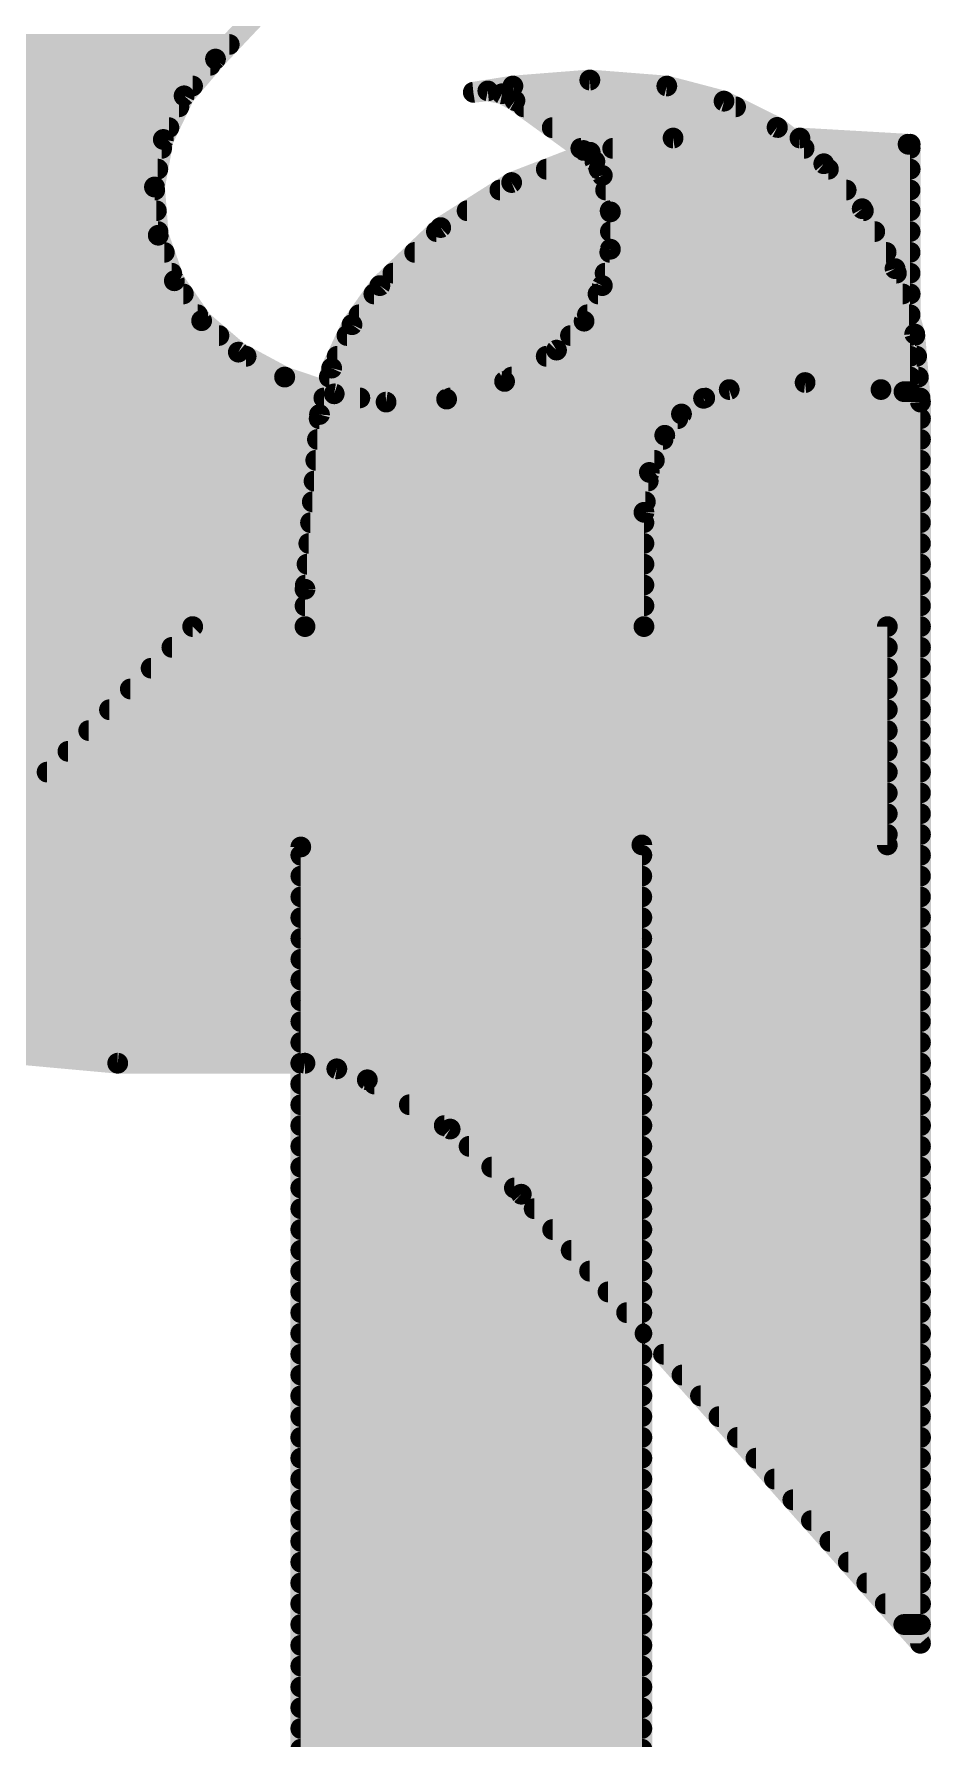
# Model space of a CAD drawing. Extents: x -0.1 to 94.1, y -0.1 to 63.6.
# Drawn here: x 45.907 to 47.003, y 1.156 to 3.238 of the extents above; entities that cross this region are included whole.
import ezdxf

# ---------------------------------------------------------------- set-up
doc = ezdxf.new("R2010")
doc.units = 0
doc.layers.add('16', color=132, linetype='CONTINUOUS')
doc.layers.add('21', color=41, linetype='CONTINUOUS')

msp = doc.modelspace()

# ---------------------------------------------------------------- linework, layer by layer
at = {"layer": '16', "const_width": 0.0254}
for points in [[(46.2744, 3.3624), (46.1289, 3.208)], [(45.1542, 3.2258), (46.1457, 3.2258)], [(45.1479, 3.2004), (46.1224, 3.2004)], [(46.1289, 3.208), (46.0906, 3.1631)], [(45.1428, 3.175), (46.1008, 3.175)], [(46.4438, 3.1674), (46.4921, 3.175)], [(46.4921, 3.175), (46.5861, 3.1824)], [(46.4921, 3.175), (46.6801, 3.175)], [(46.5861, 3.1824), (46.6801, 3.175)], [(46.6801, 3.175), (46.75, 3.1566)], [(46.0906, 3.1631), (46.0651, 3.1098)], [(46.4615, 3.1691), (46.4438, 3.1674)], [(46.4789, 3.1656), (46.4615, 3.1691)], [(46.4946, 3.1572), (46.4789, 3.1656)], [(46.5785, 3.0963), (46.4946, 3.1572)], [(46.75, 3.1566), (46.8148, 3.1245)], [(45.1378, 3.1496), (46.0842, 3.1496)], [(46.5051, 3.1496), (46.7641, 3.1496)], [(45.1327, 3.1242), (46.072, 3.1242)], [(46.5401, 3.1242), (46.8152, 3.1242)], [(46.8148, 3.1245), (46.8718, 3.0801)], [(45.1302, 3.0988), (46.0631, 3.0988)], [(46.0651, 3.1098), (46.0544, 3.0517)], [(46.5751, 3.0988), (46.8478, 3.0988)], [(46.5923, 3.0829), (46.5785, 3.0963)], [(45.1294, 3.0734), (46.0584, 3.0734)], [(46.6013, 3.0658), (46.5923, 3.0829)], [(46.5973, 3.0734), (46.8775, 3.0734)], [(46.8718, 3.0801), (46.9188, 3.0251)], [(46.0544, 3.0517), (46.059, 2.9928)], [(46.6112, 3.0213), (46.6013, 3.0658)], [(45.1286, 3.048), (46.0547, 3.048)], [(46.6053, 3.048), (46.8992, 3.048)], [(45.1278, 3.0226), (46.0566, 3.0226)], [(46.6109, 3.0226), (46.9202, 3.0226)], [(46.6112, 2.9757), (46.6112, 3.0213)], [(46.9188, 3.0251), (46.9589, 2.9519)], [(45.127, 2.9972), (46.0586, 2.9972)], [(46.059, 2.9928), (46.0786, 2.9371)], [(46.6112, 2.9972), (46.9341, 2.9972)], [(45.1262, 2.9718), (46.0664, 2.9718)], [(46.6013, 2.9312), (46.6112, 2.9757)], [(46.6104, 2.9718), (46.948, 2.9718)], [(45.1255, 2.9464), (46.0753, 2.9464)], [(46.6047, 2.9464), (46.9606, 2.9464)], [(46.9589, 2.9519), (46.9829, 2.872)], [(46.0786, 2.9371), (46.112, 2.8884)], [(46.5791, 2.8878), (46.6013, 2.9312)], [(45.1247, 2.921), (46.0896, 2.921)], [(46.5961, 2.921), (46.9682, 2.921)], [(45.1285, 2.8956), (46.107, 2.8956)], [(46.112, 2.8884), (46.1568, 2.8499)], [(46.5454, 2.8524), (46.5791, 2.8878)], [(46.5831, 2.8956), (46.9759, 2.8956)], [(45.1324, 2.8702), (46.1331, 2.8702)], [(46.5624, 2.8702), (46.9831, 2.8702)], [(46.9829, 2.872), (46.9899, 2.7889)], [(45.1362, 2.8448), (46.1663, 2.8448)], [(46.1568, 2.8499), (46.2132, 2.8195)], [(46.482, 2.8142), (46.5454, 2.8524)], [(46.5328, 2.8448), (46.9852, 2.8448)], [(45.1401, 2.8194), (46.2135, 2.8194)], [(46.2132, 2.8195), (46.2739, 2.799)], [(46.4112, 2.7926), (46.482, 2.8142)], [(46.4906, 2.8194), (46.9873, 2.8194)], [(45.1439, 2.794), (46.3052, 2.794)], [(46.2739, 2.799), (46.3372, 2.7889)], [(46.3372, 2.7889), (46.4112, 2.7926)], [(46.4158, 2.794), (46.9895, 2.794)], [(46.9899, 2.7889), (46.9899, 1.2725)], [(45.1478, 2.7686), (46.9899, 2.7686)], [(45.1516, 2.7432), (46.9899, 2.7432)], [(45.1579, 2.7178), (46.9899, 2.7178)], [(45.1666, 2.6924), (46.9899, 2.6924)], [(45.1754, 2.667), (46.9899, 2.667)], [(45.1841, 2.6416), (46.9899, 2.6416)], [(45.1929, 2.6162), (46.9899, 2.6162)], [(45.2016, 2.5908), (46.9899, 2.5908)], [(45.2104, 2.5654), (46.9899, 2.5654)], [(45.2209, 2.54), (46.9899, 2.54)], [(45.2352, 2.5146), (46.9899, 2.5146)], [(45.2495, 2.4892), (46.9899, 2.4892)], [(45.2638, 2.4638), (46.9899, 2.4638)], [(45.2781, 2.4384), (46.9899, 2.4384)], [(45.2924, 2.413), (46.9899, 2.413)], [(45.3067, 2.3876), (46.9899, 2.3876)], [(45.3252, 2.3622), (46.9899, 2.3622)], [(45.3455, 2.3368), (46.9899, 2.3368)], [(45.3658, 2.3114), (46.9899, 2.3114)], [(45.3861, 2.286), (46.9899, 2.286)], [(45.4087, 2.2606), (46.9899, 2.2606)], [(45.4356, 2.2352), (46.9899, 2.2352)], [(45.4626, 2.2098), (46.9899, 2.2098)], [(45.4895, 2.1844), (46.9899, 2.1844)], [(45.5211, 2.159), (46.9899, 2.159)], [(45.5571, 2.1336), (46.9899, 2.1336)], [(45.5931, 2.1082), (46.9899, 2.1082)], [(45.6339, 2.0828), (46.9899, 2.0828)], [(45.686, 2.0574), (46.9899, 2.0574)], [(45.7381, 2.032), (46.9899, 2.032)], [(45.8266, 2.0066), (46.9899, 2.0066)], [(46.0095, 1.9812), (45.8732, 1.9936)], [(46.2381, 1.9812), (46.0095, 1.9812)], [(46.0095, 1.9812), (46.9899, 1.9812)], [(46.2771, 1.9744), (46.2381, 1.9812)], [(46.3143, 1.9609), (46.2771, 1.9744)], [(46.4155, 1.9007), (46.3143, 1.9609)], [(46.3229, 1.9558), (46.9899, 1.9558)], [(46.3656, 1.9304), (46.9899, 1.9304)], [(46.4083, 1.905), (46.9899, 1.905)], [(46.5023, 1.8212), (46.4155, 1.9007)], [(46.4386, 1.8796), (46.9899, 1.8796)], [(46.4663, 1.8542), (46.9899, 1.8542)], [(46.494, 1.8288), (46.9899, 1.8288)], [(46.9899, 1.2725), (46.5023, 1.8212)], [(46.5181, 1.8034), (46.9899, 1.8034)], [(46.5407, 1.778), (46.9899, 1.778)], [(46.5633, 1.7526), (46.9899, 1.7526)], [(46.5858, 1.7272), (46.9899, 1.7272)], [(46.6084, 1.7018), (46.9899, 1.7018)], [(46.631, 1.6764), (46.9899, 1.6764)], [(46.6536, 1.651), (46.9899, 1.651)], [(46.6761, 1.6256), (46.9899, 1.6256)], [(46.6987, 1.6002), (46.9899, 1.6002)], [(46.7213, 1.5748), (46.9899, 1.5748)], [(46.7438, 1.5494), (46.9899, 1.5494)], [(46.7664, 1.524), (46.9899, 1.524)], [(46.789, 1.4986), (46.9899, 1.4986)], [(46.8116, 1.4732), (46.9899, 1.4732)], [(46.8341, 1.4478), (46.9899, 1.4478)], [(46.8567, 1.4224), (46.9899, 1.4224)], [(46.8793, 1.397), (46.9899, 1.397)], [(46.9018, 1.3716), (46.9899, 1.3716)], [(46.9244, 1.3462), (46.9899, 1.3462)], [(46.947, 1.3208), (46.9899, 1.3208)], [(46.9696, 1.2954), (46.9899, 1.2954)]]:
    msp.add_lwpolyline(points, dxfattribs=at)
at = {"layer": '16', "const_width": 0.0127}
for points in [[(46.1457, 3.2195, 1), (46.1457, 3.2321)], [(46.1224, 3.1941, 1), (46.1224, 3.2067)], [(46.1243, 3.2124, 1), (46.1335, 3.2036)], [(46.1337, 3.2039, 1), (46.1241, 3.2121)], [(46.1008, 3.1687, 1), (46.1008, 3.1814)], [(46.4921, 3.1814, 1), (46.4921, 3.1687)], [(46.4916, 3.1813, 1), (46.4926, 3.1687)], [(46.4931, 3.1687, 1), (46.4911, 3.1813)], [(46.5866, 3.1887, 1), (46.5856, 3.176)], [(46.5866, 3.176, 1), (46.5856, 3.1887)], [(46.6817, 3.1811, 1), (46.6785, 3.1689)], [(46.6796, 3.1687, 1), (46.6806, 3.1813)], [(46.6801, 3.1687, 1), (46.6801, 3.1814)], [(46.0857, 3.1672, 1), (46.0954, 3.1589)], [(46.0963, 3.1603, 1), (46.0848, 3.1658)], [(46.4428, 3.1737, 1), (46.4448, 3.1611)], [(46.4432, 3.1737, 1), (46.4444, 3.1611)], [(46.4628, 3.1753, 1), (46.4602, 3.1629)], [(46.4621, 3.1628, 1), (46.4609, 3.1754)], [(46.4819, 3.1712, 1), (46.4759, 3.16)], [(46.4777, 3.1594, 1), (46.4802, 3.1718)], [(46.4983, 3.1623, 1), (46.4909, 3.1521)], [(46.4916, 3.1516, 1), (46.4976, 3.1628)], [(46.7528, 3.1623, 1), (46.7472, 3.1509)], [(46.7484, 3.1504, 1), (46.7516, 3.1627)], [(46.0842, 3.1433, 1), (46.0842, 3.1559)], [(46.5051, 3.1559, 1), (46.5051, 3.1433)], [(46.7641, 3.1433, 1), (46.7641, 3.1559)], [(46.072, 3.1179, 1), (46.072, 3.1305)], [(46.5401, 3.1305, 1), (46.5401, 3.1179)], [(46.8187, 3.1295, 1), (46.8109, 3.1195)], [(46.812, 3.1188, 1), (46.8176, 3.1302)], [(46.8152, 3.1179, 1), (46.8152, 3.1305)], [(46.0594, 3.1125, 1), (46.0709, 3.107)], [(46.0714, 3.1086, 1), (46.0589, 3.1109)], [(46.0631, 3.0925, 1), (46.0631, 3.1052)], [(46.5751, 3.1052, 1), (46.5751, 3.0925)], [(46.5829, 3.1008, 1), (46.5741, 3.0918)], [(46.5748, 3.0912, 1), (46.5822, 3.1014)], [(46.8478, 3.0925, 1), (46.8478, 3.1052)], [(46.0584, 3.0671, 1), (46.0584, 3.0798)], [(46.5979, 3.0858, 1), (46.5867, 3.0799)], [(46.5879, 3.0783, 1), (46.5967, 3.0874)], [(46.5973, 3.0798, 1), (46.5973, 3.0671)], [(46.8767, 3.0842, 1), (46.867, 3.076)], [(46.8679, 3.0751, 1), (46.8757, 3.0851)], [(46.8775, 3.0671, 1), (46.8775, 3.0798)], [(46.0607, 3.0522, 1), (46.048, 3.0512)], [(46.6075, 3.0672, 1), (46.5951, 3.0644)], [(46.5957, 3.0628, 1), (46.6069, 3.0688)], [(46.0481, 3.0528, 1), (46.0606, 3.0505)], [(46.0547, 3.0417, 1), (46.0547, 3.0543)], [(46.6053, 3.0543, 1), (46.6053, 3.0417)], [(46.8992, 3.0417, 1), (46.8992, 3.0543)], [(46.0566, 3.0163, 1), (46.0566, 3.029)], [(46.6109, 3.029, 1), (46.6109, 3.0163)], [(46.6176, 3.0213, 1), (46.6049, 3.0213)], [(46.605, 3.0199, 1), (46.6174, 3.0227)], [(46.9244, 3.0282, 1), (46.9132, 3.022)], [(46.914, 3.021, 1), (46.9236, 3.0292)], [(46.9202, 3.0163, 1), (46.9202, 3.029)], [(46.0649, 2.9949, 1), (46.053, 2.9907)], [(46.0526, 2.9923, 1), (46.0653, 2.9933)], [(46.0586, 2.9909, 1), (46.0586, 3.0036)], [(46.6112, 3.0036, 1), (46.6112, 2.9909)], [(46.9341, 2.9909, 1), (46.9341, 3.0036)], [(46.0664, 2.9655, 1), (46.0664, 2.9781)], [(46.6104, 2.9781, 1), (46.6104, 2.9655)], [(46.6174, 2.9743, 1), (46.605, 2.9771)], [(46.6049, 2.9757, 1), (46.6176, 2.9757)], [(46.948, 2.9655, 1), (46.948, 2.9781)], [(46.0753, 2.9401, 1), (46.0753, 2.9527)], [(46.6047, 2.9527, 1), (46.6047, 2.9401)], [(46.965, 2.9538, 1), (46.9528, 2.9501)], [(46.9533, 2.9489, 1), (46.9645, 2.955)], [(46.9606, 2.9401, 1), (46.9606, 2.9527)], [(46.0838, 2.9407, 1), (46.0734, 2.9335)], [(46.0726, 2.935, 1), (46.0846, 2.9392)], [(46.5951, 2.9326, 1), (46.6075, 2.9298)], [(46.607, 2.9283, 1), (46.5956, 2.9341)], [(46.0896, 2.9147, 1), (46.0896, 2.9274)], [(46.5961, 2.9274, 1), (46.5961, 2.9147)], [(46.9682, 2.9147, 1), (46.9682, 2.9274)], [(46.1161, 2.8932, 1), (46.1078, 2.8835)], [(46.1067, 2.8848, 1), (46.1172, 2.8919)], [(46.107, 2.8893, 1), (46.107, 2.9019)], [(46.5734, 2.8906, 1), (46.5847, 2.8849)], [(46.5837, 2.8834, 1), (46.5745, 2.8921)], [(46.5831, 2.9019, 1), (46.5831, 2.8893)], [(46.9759, 2.8893, 1), (46.9759, 2.9019)], [(46.1331, 2.8639, 1), (46.1331, 2.8765)], [(46.5624, 2.8765, 1), (46.5624, 2.8639)], [(46.9893, 2.8726, 1), (46.9766, 2.8715)], [(46.9769, 2.8702, 1), (46.989, 2.8739)], [(46.9831, 2.8639, 1), (46.9831, 2.8765)], [(46.1598, 2.8555, 1), (46.1538, 2.8443)], [(46.1527, 2.8451, 1), (46.1609, 2.8547)], [(46.1663, 2.8385, 1), (46.1663, 2.8512)], [(46.5328, 2.8512, 1), (46.5328, 2.8385)], [(46.5408, 2.8568, 1), (46.55, 2.848)], [(46.5487, 2.847, 1), (46.5421, 2.8578)], [(46.9852, 2.8385, 1), (46.9852, 2.8512)], [(46.2152, 2.8255, 1), (46.2112, 2.8135)], [(46.2102, 2.8139, 1), (46.2162, 2.8251)], [(46.2135, 2.8131, 1), (46.2135, 2.8258)], [(46.4787, 2.8196, 1), (46.4853, 2.8087)], [(46.4838, 2.8081, 1), (46.4801, 2.8203)], [(46.4906, 2.8258, 1), (46.4906, 2.8131)], [(46.9873, 2.8131, 1), (46.9873, 2.8258)], [(46.2749, 2.8052, 1), (46.2729, 2.7927)], [(46.2719, 2.793, 1), (46.2759, 2.805)], [(46.3052, 2.7877, 1), (46.3052, 2.8003)], [(46.3369, 2.7952, 1), (46.3375, 2.7826)], [(46.3362, 2.7826, 1), (46.3382, 2.7952)], [(46.4093, 2.7986, 1), (46.413, 2.7865)], [(46.4158, 2.8003, 1), (46.4158, 2.7877)], [(46.4115, 2.7862, 1), (46.4108, 2.7989)], [(46.9963, 2.7889, 1), (46.9836, 2.7889)], [(46.9836, 2.7884, 1), (46.9962, 2.7894)], [(46.9895, 2.7877, 1), (46.9895, 2.8003)], [(46.9899, 2.7623, 1), (46.9899, 2.775)], [(46.9899, 2.7369, 1), (46.9899, 2.7496)], [(46.9899, 2.7115, 1), (46.9899, 2.7241)], [(46.9899, 2.6861, 1), (46.9899, 2.6987)], [(46.9899, 2.6607, 1), (46.9899, 2.6734)], [(46.9899, 2.6353, 1), (46.9899, 2.6479)], [(46.9899, 2.6099, 1), (46.9899, 2.6225)], [(46.9899, 2.5845, 1), (46.9899, 2.5972)], [(46.9899, 2.5591, 1), (46.9899, 2.5717)], [(46.9899, 2.5337, 1), (46.9899, 2.5463)], [(46.9899, 2.5083, 1), (46.9899, 2.521)], [(46.9899, 2.4829, 1), (46.9899, 2.4956)], [(46.9899, 2.4575, 1), (46.9899, 2.4701)], [(46.9899, 2.4321, 1), (46.9899, 2.4447)], [(46.9899, 2.4067, 1), (46.9899, 2.4194)], [(46.9899, 2.3813, 1), (46.9899, 2.3939)], [(46.9899, 2.3559, 1), (46.9899, 2.3685)], [(46.9899, 2.3305, 1), (46.9899, 2.3432)], [(46.9899, 2.3051, 1), (46.9899, 2.3177)], [(46.9899, 2.2797, 1), (46.9899, 2.2923)], [(46.9899, 2.2543, 1), (46.9899, 2.267)], [(46.9899, 2.2289, 1), (46.9899, 2.2416)], [(46.9899, 2.2035, 1), (46.9899, 2.2161)], [(46.9899, 2.1781, 1), (46.9899, 2.1907)], [(46.9899, 2.1527, 1), (46.9899, 2.1654)], [(46.9899, 2.1273, 1), (46.9899, 2.1399)], [(46.9899, 2.1019, 1), (46.9899, 2.1145)], [(46.9899, 2.0765, 1), (46.9899, 2.0892)], [(46.9899, 2.0511, 1), (46.9899, 2.0637)], [(46.9899, 2.0257, 1), (46.9899, 2.0383)], [(46.9899, 2.0003, 1), (46.9899, 2.013)], [(46.0095, 1.9876, 1), (46.0095, 1.9748)], [(46.0095, 1.9876, 1), (46.0095, 1.9748)], [(46.0089, 1.9749, 1), (46.0101, 1.9875)], [(46.2392, 1.9875, 1), (46.237, 1.9749)], [(46.2381, 1.9748, 1), (46.2381, 1.9876)], [(46.2792, 1.9803, 1), (46.2749, 1.9684)], [(46.276, 1.9681, 1), (46.2782, 1.9806)], [(46.9899, 1.9748, 1), (46.9899, 1.9876)], [(46.3175, 1.9664, 1), (46.3111, 1.9554)], [(46.3121, 1.9549, 1), (46.3165, 1.9669)], [(46.3229, 1.9622, 1), (46.3229, 1.9494)], [(46.9899, 1.9494, 1), (46.9899, 1.9622)], [(46.3656, 1.9368, 1), (46.3656, 1.9241)], [(46.9899, 1.9241, 1), (46.9899, 1.9368)], [(46.4083, 1.9114, 1), (46.4083, 1.8986)], [(46.9899, 1.8986, 1), (46.9899, 1.9114)], [(46.4198, 1.9054, 1), (46.4112, 1.8961)], [(46.4123, 1.8953, 1), (46.4187, 1.9062)], [(46.4386, 1.886, 1), (46.4386, 1.8733)], [(46.9899, 1.8733, 1), (46.9899, 1.886)], [(46.4663, 1.8606, 1), (46.4663, 1.8478)], [(46.9899, 1.8478, 1), (46.9899, 1.8606)], [(46.494, 1.8352, 1), (46.494, 1.8224)], [(46.507, 1.8254, 1), (46.4976, 1.817)], [(46.9899, 1.8224, 1), (46.9899, 1.8352)], [(46.498, 1.8165, 1), (46.5066, 1.8259)], [(46.5181, 1.8098, 1), (46.5181, 1.7971)], [(46.9899, 1.7971, 1), (46.9899, 1.8098)], [(46.5407, 1.7844, 1), (46.5407, 1.7716)], [(46.9899, 1.7716, 1), (46.9899, 1.7844)], [(46.5633, 1.759, 1), (46.5633, 1.7463)], [(46.9899, 1.7463, 1), (46.9899, 1.759)], [(46.5858, 1.7336, 1), (46.5858, 1.7208)], [(46.9899, 1.7208, 1), (46.9899, 1.7336)], [(46.6084, 1.7082, 1), (46.6084, 1.6954)], [(46.9899, 1.6954, 1), (46.9899, 1.7082)], [(46.631, 1.6828, 1), (46.631, 1.6701)], [(46.9899, 1.6701, 1), (46.9899, 1.6828)], [(46.6536, 1.6574, 1), (46.6536, 1.6446)], [(46.9899, 1.6446, 1), (46.9899, 1.6574)], [(46.6761, 1.632, 1), (46.6761, 1.6193)], [(46.9899, 1.6193, 1), (46.9899, 1.632)], [(46.6987, 1.6066, 1), (46.6987, 1.5938)], [(46.9899, 1.5938, 1), (46.9899, 1.6066)], [(46.7213, 1.5812, 1), (46.7213, 1.5684)], [(46.9899, 1.5684, 1), (46.9899, 1.5812)], [(46.7438, 1.5558, 1), (46.7438, 1.5431)], [(46.9899, 1.5431, 1), (46.9899, 1.5558)], [(46.7664, 1.5304, 1), (46.7664, 1.5176)], [(46.9899, 1.5176, 1), (46.9899, 1.5304)], [(46.789, 1.505, 1), (46.789, 1.4923)], [(46.9899, 1.4923, 1), (46.9899, 1.505)], [(46.8116, 1.4796, 1), (46.8116, 1.4668)], [(46.9899, 1.4668, 1), (46.9899, 1.4796)], [(46.8341, 1.4542, 1), (46.8341, 1.4414)], [(46.9899, 1.4414, 1), (46.9899, 1.4542)], [(46.8567, 1.4288, 1), (46.8567, 1.4161)], [(46.9899, 1.4161, 1), (46.9899, 1.4288)], [(46.8793, 1.4034, 1), (46.8793, 1.3906)], [(46.9899, 1.3906, 1), (46.9899, 1.4034)], [(46.9018, 1.378, 1), (46.9018, 1.3653)], [(46.9899, 1.3653, 1), (46.9899, 1.378)], [(46.9244, 1.3526, 1), (46.9244, 1.3398)], [(46.9899, 1.3398, 1), (46.9899, 1.3526)], [(46.947, 1.3272, 1), (46.947, 1.3144)], [(46.9899, 1.3144, 1), (46.9899, 1.3272)], [(46.9696, 1.3018, 1), (46.9696, 1.2891)], [(46.9899, 1.2891, 1), (46.9899, 1.3018)], [(46.9836, 1.2725, 1), (46.9963, 1.2725)], [(46.9852, 1.2683, 1), (46.9946, 1.2767)]]:
    msp.add_lwpolyline(points, format="xyb", dxfattribs=at)
at = {"layer": '21', "const_width": 0.0254}
for points in [[(46.5865, 3.0941), (46.6877, 3.1115)], [(46.6877, 3.1115), (46.8427, 3.1115)], [(46.8427, 3.1115), (46.9748, 3.1039)], [(46.4906, 3.0571), (46.5865, 3.0941)], [(46.614, 3.0988), (46.9773, 3.0988)], [(46.9748, 3.1039), (46.9773, 3.1039)], [(46.9773, 3.1039), (46.9773, 2.8016)], [(46.5329, 3.0734), (46.9773, 3.0734)], [(46.4039, 3.0021), (46.4906, 3.0571)], [(46.4762, 3.048), (46.9773, 3.048)], [(46.4362, 3.0226), (46.9773, 3.0226)], [(46.3296, 2.9312), (46.4039, 3.0021)], [(46.3987, 2.9972), (46.9773, 2.9972)], [(46.3721, 2.9718), (46.9773, 2.9718)], [(46.3455, 2.9464), (46.9773, 2.9464)], [(46.2956, 2.8835), (46.3296, 2.9312)], [(46.3223, 2.921), (46.9773, 2.921)], [(46.2707, 2.8304), (46.2956, 2.8835)], [(46.3042, 2.8956), (46.9773, 2.8956)], [(46.2894, 2.8702), (46.9773, 2.8702)], [(46.2775, 2.8448), (46.9773, 2.8448)], [(46.2559, 2.7737), (46.2707, 2.8304)], [(46.2679, 2.8194), (46.9773, 2.8194)], [(46.7563, 2.8042), (46.725, 2.7935)], [(46.849, 2.8128), (46.7563, 2.8042)], [(46.9417, 2.8042), (46.849, 2.8128)], [(46.9697, 2.8016), (46.9417, 2.8042)], [(46.9773, 2.8016), (46.9697, 2.8016)], [(46.2612, 2.794), (46.7265, 2.794)], [(46.725, 2.7935), (46.698, 2.7743)], [(46.2382, 2.5603), (46.2559, 2.7737)], [(46.2555, 2.7686), (46.6935, 2.7686)], [(46.698, 2.7743), (46.6776, 2.7483)], [(46.2534, 2.7432), (46.6755, 2.7432)], [(46.6776, 2.7483), (46.6588, 2.7029)], [(46.2513, 2.7178), (46.665, 2.7178)], [(46.6588, 2.7029), (46.6522, 2.6543)], [(46.2492, 2.6924), (46.6574, 2.6924)], [(46.2471, 2.667), (46.6539, 2.667)], [(46.6522, 2.6543), (46.6522, 2.5146)], [(46.2449, 2.6416), (46.6522, 2.6416)], [(46.2428, 2.6162), (46.6522, 2.6162)], [(46.2407, 2.5908), (46.6522, 2.5908)], [(46.2382, 2.5146), (46.2382, 2.5603)], [(46.2386, 2.5654), (46.6522, 2.5654)], [(46.2382, 2.54), (46.6522, 2.54)], [(45.8343, 2.2479), (46.101, 2.5146)], [(46.101, 2.5146), (46.2382, 2.5146)], [(46.2382, 2.5146), (46.6522, 2.5146)], [(46.6522, 2.5146), (46.9494, 2.5146)], [(46.9494, 2.5146), (46.9494, 2.2479)], [(46.0756, 2.4892), (46.9494, 2.4892)], [(46.0502, 2.4638), (46.9494, 2.4638)], [(46.0248, 2.4384), (46.9494, 2.4384)], [(45.9994, 2.413), (46.9494, 2.413)], [(45.974, 2.3876), (46.9494, 2.3876)], [(45.9486, 2.3622), (46.9494, 2.3622)], [(45.9232, 2.3368), (46.9494, 2.3368)], [(45.8978, 2.3114), (46.9494, 2.3114)], [(45.8724, 2.286), (46.9494, 2.286)], [(45.847, 2.2606), (46.9494, 2.2606)], [(46.2331, 2.2454), (45.8343, 2.2479)], [(46.2331, 0.9449), (46.2331, 2.2454)], [(46.9494, 2.2479), (46.6496, 2.2479)], [(46.6496, 2.2479), (46.6496, 0.9449)], [(46.2331, 2.2352), (46.6496, 2.2352)], [(46.2331, 2.2098), (46.6496, 2.2098)], [(46.2331, 2.1844), (46.6496, 2.1844)], [(46.2331, 2.159), (46.6496, 2.159)], [(46.2331, 2.1336), (46.6496, 2.1336)], [(46.2331, 2.1082), (46.6496, 2.1082)], [(46.2331, 2.0828), (46.6496, 2.0828)], [(46.2331, 2.0574), (46.6496, 2.0574)], [(46.2331, 2.032), (46.6496, 2.032)], [(46.2331, 2.0066), (46.6496, 2.0066)], [(46.2331, 1.9812), (46.6496, 1.9812)], [(46.2331, 1.9558), (46.6496, 1.9558)], [(46.2331, 1.9304), (46.6496, 1.9304)], [(46.2331, 1.905), (46.6496, 1.905)], [(46.2331, 1.8796), (46.6496, 1.8796)], [(46.2331, 1.8542), (46.6496, 1.8542)], [(46.2331, 1.8288), (46.6496, 1.8288)], [(46.2331, 1.8034), (46.6496, 1.8034)], [(46.2331, 1.778), (46.6496, 1.778)], [(46.2331, 1.7526), (46.6496, 1.7526)], [(46.2331, 1.7272), (46.6496, 1.7272)], [(46.2331, 1.7018), (46.6496, 1.7018)], [(46.2331, 1.6764), (46.6496, 1.6764)], [(46.2331, 1.651), (46.6496, 1.651)], [(46.2331, 1.6256), (46.6496, 1.6256)], [(46.2331, 1.6002), (46.6496, 1.6002)], [(46.2331, 1.5748), (46.6496, 1.5748)], [(46.2331, 1.5494), (46.6496, 1.5494)], [(46.2331, 1.524), (46.6496, 1.524)], [(46.2331, 1.4986), (46.6496, 1.4986)], [(46.2331, 1.4732), (46.6496, 1.4732)], [(46.2331, 1.4478), (46.6496, 1.4478)], [(46.2331, 1.4224), (46.6496, 1.4224)], [(46.2331, 1.397), (46.6496, 1.397)], [(46.2331, 1.3716), (46.6496, 1.3716)], [(46.2331, 1.3462), (46.6496, 1.3462)], [(46.2331, 1.3208), (46.6496, 1.3208)], [(46.2331, 1.2954), (46.6496, 1.2954)], [(46.2331, 1.27), (46.6496, 1.27)], [(46.2331, 1.2446), (46.6496, 1.2446)], [(46.2331, 1.2192), (46.6496, 1.2192)], [(46.2331, 1.1938), (46.6496, 1.1938)], [(46.2331, 1.1684), (46.6496, 1.1684)], [(46.2331, 1.143), (46.6496, 1.143)]]:
    msp.add_lwpolyline(points, dxfattribs=at)
at = {"layer": '21', "const_width": 0.0127}
for points in [[(46.6888, 3.1052, 1), (46.6866, 3.1178)], [(46.8431, 3.1178, 1), (46.8423, 3.1052)], [(46.5854, 3.1003, 1), (46.5876, 3.0878)], [(46.5888, 3.0881, 1), (46.5842, 3.1)], [(46.614, 3.1052, 1), (46.614, 3.0925)], [(46.6877, 3.1178, 1), (46.6877, 3.1052)], [(46.8427, 3.1052, 1), (46.8427, 3.1178)], [(46.9748, 3.1103, 1), (46.9748, 3.0976)], [(46.9836, 3.1039, 1), (46.971, 3.1039)], [(46.9744, 3.0976, 1), (46.9752, 3.1102)], [(46.9773, 3.0976, 1), (46.9773, 3.1103)], [(46.9773, 3.0925, 1), (46.9773, 3.1052)], [(46.5329, 3.0798, 1), (46.5329, 3.0671)], [(46.9773, 3.0671, 1), (46.9773, 3.0798)], [(46.4884, 3.0631, 1), (46.4929, 3.0512)], [(46.494, 3.0518, 1), (46.4872, 3.0625)], [(46.4762, 3.0543, 1), (46.4762, 3.0417)], [(46.9773, 3.0417, 1), (46.9773, 3.0543)], [(46.4362, 3.029, 1), (46.4362, 3.0163)], [(46.9773, 3.0163, 1), (46.9773, 3.029)], [(46.3987, 3.0036, 1), (46.3987, 2.9909)], [(46.4005, 3.0075, 1), (46.4073, 2.9968)], [(46.4083, 2.9975, 1), (46.3995, 3.0067)], [(46.9773, 2.9909, 1), (46.9773, 3.0036)], [(46.3721, 2.9781, 1), (46.3721, 2.9655)], [(46.9773, 2.9655, 1), (46.9773, 2.9781)], [(46.3455, 2.9527, 1), (46.3455, 2.9401)], [(46.9773, 2.9401, 1), (46.9773, 2.9527)], [(46.3252, 2.9358, 1), (46.334, 2.9266)], [(46.3348, 2.9275, 1), (46.3244, 2.9349)], [(46.3223, 2.9274, 1), (46.3223, 2.9147)], [(46.9773, 2.9147, 1), (46.9773, 2.9274)], [(46.3013, 2.8808, 1), (46.2898, 2.8862)], [(46.3042, 2.9019, 1), (46.3042, 2.8893)], [(46.9773, 2.8893, 1), (46.9773, 2.9019)], [(46.2894, 2.8765, 1), (46.2894, 2.8639)], [(46.2904, 2.8872, 1), (46.3008, 2.8798)], [(46.9773, 2.8639, 1), (46.9773, 2.8765)], [(46.2775, 2.8512, 1), (46.2775, 2.8385)], [(46.9773, 2.8385, 1), (46.9773, 2.8512)], [(46.265, 2.8331, 1), (46.2765, 2.8277)], [(46.2769, 2.8288, 1), (46.2646, 2.832)], [(46.2679, 2.8258, 1), (46.2679, 2.8131)], [(46.7557, 2.8105, 1), (46.7569, 2.7979)], [(46.7584, 2.7982, 1), (46.7542, 2.8102)], [(46.8496, 2.8191, 1), (46.8484, 2.8065)], [(46.8496, 2.8065, 1), (46.8484, 2.8191)], [(46.9423, 2.8105, 1), (46.9411, 2.7979)], [(46.9411, 2.7979, 1), (46.9423, 2.8105)], [(46.9697, 2.8079, 1), (46.9697, 2.7953)], [(46.9691, 2.7953, 1), (46.9703, 2.8079)], [(46.9773, 2.8131, 1), (46.9773, 2.8258)], [(46.9773, 2.7953, 1), (46.9773, 2.8079)], [(46.2612, 2.8003, 1), (46.2612, 2.7877)], [(46.7229, 2.7995, 1), (46.727, 2.7875)], [(46.7287, 2.7883, 1), (46.7213, 2.7987)], [(46.7265, 2.7877, 1), (46.7265, 2.8003)], [(46.971, 2.8016, 1), (46.9836, 2.8016)], [(46.2555, 2.775, 1), (46.2555, 2.7623)], [(46.2498, 2.7753, 1), (46.262, 2.7721)], [(46.2622, 2.7732, 1), (46.2496, 2.7742)], [(46.6943, 2.7795, 1), (46.7017, 2.7692)], [(46.703, 2.7704, 1), (46.693, 2.7783)], [(46.6935, 2.7623, 1), (46.6935, 2.775)], [(46.2534, 2.7496, 1), (46.2534, 2.7369)], [(46.6726, 2.7522, 1), (46.6826, 2.7444)], [(46.6835, 2.7459, 1), (46.6717, 2.7507)], [(46.6755, 2.7369, 1), (46.6755, 2.7496)], [(46.2513, 2.7241, 1), (46.2513, 2.7115)], [(46.665, 2.7115, 1), (46.665, 2.7241)], [(46.6651, 2.7021, 1), (46.6525, 2.7038)], [(46.653, 2.7054, 1), (46.6647, 2.7005)], [(46.2492, 2.6987, 1), (46.2492, 2.6861)], [(46.6574, 2.6861, 1), (46.6574, 2.6987)], [(46.2471, 2.6734, 1), (46.2471, 2.6607)], [(46.6585, 2.6543, 1), (46.6459, 2.6543)], [(46.6539, 2.6607, 1), (46.6539, 2.6734)], [(46.2449, 2.6479, 1), (46.2449, 2.6353)], [(46.6459, 2.6552, 1), (46.6585, 2.6534)], [(46.6522, 2.6353, 1), (46.6522, 2.6479)], [(46.2428, 2.6225, 1), (46.2428, 2.6099)], [(46.6522, 2.6099, 1), (46.6522, 2.6225)], [(46.2407, 2.5972, 1), (46.2407, 2.5845)], [(46.6522, 2.5845, 1), (46.6522, 2.5972)], [(46.2319, 2.5608, 1), (46.2445, 2.5598)], [(46.2445, 2.5603, 1), (46.2319, 2.5603)], [(46.2386, 2.5717, 1), (46.2386, 2.5591)], [(46.6522, 2.5591, 1), (46.6522, 2.5717)], [(46.2382, 2.5463, 1), (46.2382, 2.5337)], [(46.6522, 2.5337, 1), (46.6522, 2.5463)], [(46.101, 2.521, 1), (46.101, 2.5083)], [(46.1055, 2.5101, 1), (46.0965, 2.5191)], [(46.2382, 2.521, 1), (46.2382, 2.5083)], [(46.2319, 2.5146, 1), (46.2445, 2.5146)], [(46.2382, 2.5083, 1), (46.2382, 2.521)], [(46.6522, 2.521, 1), (46.6522, 2.5083)], [(46.6459, 2.5146, 1), (46.6585, 2.5146)], [(46.6522, 2.5083, 1), (46.6522, 2.521)], [(46.9558, 2.5146, 1), (46.9431, 2.5146)], [(46.9494, 2.5083, 1), (46.9494, 2.521)], [(46.0756, 2.4956, 1), (46.0756, 2.4829)], [(46.9494, 2.4829, 1), (46.9494, 2.4956)], [(46.0502, 2.4701, 1), (46.0502, 2.4575)], [(46.9494, 2.4575, 1), (46.9494, 2.4701)], [(46.0248, 2.4447, 1), (46.0248, 2.4321)], [(46.9494, 2.4321, 1), (46.9494, 2.4447)], [(45.9994, 2.4194, 1), (45.9994, 2.4067)], [(46.9494, 2.4067, 1), (46.9494, 2.4194)], [(45.974, 2.3939, 1), (45.974, 2.3813)], [(46.9494, 2.3813, 1), (46.9494, 2.3939)], [(45.9486, 2.3685, 1), (45.9486, 2.3559)], [(46.9494, 2.3559, 1), (46.9494, 2.3685)], [(45.9232, 2.3432, 1), (45.9232, 2.3305)], [(46.9494, 2.3305, 1), (46.9494, 2.3432)], [(46.9494, 2.3051, 1), (46.9494, 2.3177)], [(46.9494, 2.2797, 1), (46.9494, 2.2923)], [(46.9494, 2.2543, 1), (46.9494, 2.267)], [(46.2394, 2.2454, 1), (46.2268, 2.2454)], [(46.2331, 2.2391, 1), (46.2331, 2.2517)], [(46.6496, 2.2542, 1), (46.6496, 2.2416)], [(46.6559, 2.2479, 1), (46.6433, 2.2479)], [(46.9431, 2.2479, 1), (46.9558, 2.2479)], [(46.9494, 2.2416, 1), (46.9494, 2.2542)], [(46.2331, 2.2416, 1), (46.2331, 2.2289)], [(46.6496, 2.2289, 1), (46.6496, 2.2416)], [(46.2331, 2.2161, 1), (46.2331, 2.2035)], [(46.6496, 2.2035, 1), (46.6496, 2.2161)], [(46.2331, 2.1907, 1), (46.2331, 2.1781)], [(46.6496, 2.1781, 1), (46.6496, 2.1907)], [(46.2331, 2.1654, 1), (46.2331, 2.1527)], [(46.6496, 2.1527, 1), (46.6496, 2.1654)], [(46.2331, 2.1399, 1), (46.2331, 2.1273)], [(46.6496, 2.1273, 1), (46.6496, 2.1399)], [(46.2331, 2.1145, 1), (46.2331, 2.1019)], [(46.6496, 2.1019, 1), (46.6496, 2.1145)], [(46.2331, 2.0892, 1), (46.2331, 2.0765)], [(46.6496, 2.0765, 1), (46.6496, 2.0892)], [(46.2331, 2.0637, 1), (46.2331, 2.0511)], [(46.6496, 2.0511, 1), (46.6496, 2.0637)], [(46.2331, 2.0383, 1), (46.2331, 2.0257)], [(46.6496, 2.0257, 1), (46.6496, 2.0383)], [(46.2331, 2.013, 1), (46.2331, 2.0003)], [(46.6496, 2.0003, 1), (46.6496, 2.013)], [(46.2331, 1.9876, 1), (46.2331, 1.9748)], [(46.6496, 1.9748, 1), (46.6496, 1.9876)], [(46.2331, 1.9622, 1), (46.2331, 1.9494)], [(46.6496, 1.9494, 1), (46.6496, 1.9622)], [(46.2331, 1.9368, 1), (46.2331, 1.9241)], [(46.6496, 1.9241, 1), (46.6496, 1.9368)], [(46.2331, 1.9114, 1), (46.2331, 1.8986)], [(46.6496, 1.8986, 1), (46.6496, 1.9114)], [(46.2331, 1.886, 1), (46.2331, 1.8733)], [(46.6496, 1.8733, 1), (46.6496, 1.886)], [(46.2331, 1.8606, 1), (46.2331, 1.8478)], [(46.6496, 1.8478, 1), (46.6496, 1.8606)], [(46.2331, 1.8352, 1), (46.2331, 1.8224)], [(46.6496, 1.8224, 1), (46.6496, 1.8352)], [(46.2331, 1.8098, 1), (46.2331, 1.7971)], [(46.6496, 1.7971, 1), (46.6496, 1.8098)], [(46.2331, 1.7844, 1), (46.2331, 1.7716)], [(46.6496, 1.7716, 1), (46.6496, 1.7844)], [(46.2331, 1.759, 1), (46.2331, 1.7463)], [(46.6496, 1.7463, 1), (46.6496, 1.759)], [(46.2331, 1.7336, 1), (46.2331, 1.7208)], [(46.6496, 1.7208, 1), (46.6496, 1.7336)], [(46.2331, 1.7082, 1), (46.2331, 1.6954)], [(46.6496, 1.6954, 1), (46.6496, 1.7082)], [(46.2331, 1.6828, 1), (46.2331, 1.6701)], [(46.6496, 1.6701, 1), (46.6496, 1.6828)], [(46.2331, 1.6574, 1), (46.2331, 1.6446)], [(46.6496, 1.6446, 1), (46.6496, 1.6574)], [(46.2331, 1.632, 1), (46.2331, 1.6193)], [(46.6496, 1.6193, 1), (46.6496, 1.632)], [(46.2331, 1.6066, 1), (46.2331, 1.5938)], [(46.6496, 1.5938, 1), (46.6496, 1.6066)], [(46.2331, 1.5812, 1), (46.2331, 1.5684)], [(46.6496, 1.5684, 1), (46.6496, 1.5812)], [(46.2331, 1.5558, 1), (46.2331, 1.5431)], [(46.6496, 1.5431, 1), (46.6496, 1.5558)], [(46.2331, 1.5304, 1), (46.2331, 1.5176)], [(46.6496, 1.5176, 1), (46.6496, 1.5304)], [(46.2331, 1.505, 1), (46.2331, 1.4923)], [(46.6496, 1.4923, 1), (46.6496, 1.505)], [(46.2331, 1.4796, 1), (46.2331, 1.4668)], [(46.6496, 1.4668, 1), (46.6496, 1.4796)], [(46.2331, 1.4542, 1), (46.2331, 1.4414)], [(46.6496, 1.4414, 1), (46.6496, 1.4542)], [(46.2331, 1.4288, 1), (46.2331, 1.4161)], [(46.6496, 1.4161, 1), (46.6496, 1.4288)], [(46.2331, 1.4034, 1), (46.2331, 1.3906)], [(46.6496, 1.3906, 1), (46.6496, 1.4034)], [(46.2331, 1.378, 1), (46.2331, 1.3653)], [(46.6496, 1.3653, 1), (46.6496, 1.378)], [(46.2331, 1.3526, 1), (46.2331, 1.3398)], [(46.6496, 1.3398, 1), (46.6496, 1.3526)], [(46.2331, 1.3272, 1), (46.2331, 1.3144)], [(46.6496, 1.3144, 1), (46.6496, 1.3272)], [(46.2331, 1.3018, 1), (46.2331, 1.2891)], [(46.6496, 1.2891, 1), (46.6496, 1.3018)], [(46.2331, 1.2764, 1), (46.2331, 1.2636)], [(46.6496, 1.2636, 1), (46.6496, 1.2764)], [(46.2331, 1.251, 1), (46.2331, 1.2383)], [(46.6496, 1.2383, 1), (46.6496, 1.251)], [(46.2331, 1.2256, 1), (46.2331, 1.2128)], [(46.6496, 1.2128, 1), (46.6496, 1.2256)], [(46.2331, 1.2002, 1), (46.2331, 1.1874)], [(46.6496, 1.1874, 1), (46.6496, 1.2002)], [(46.2331, 1.1748, 1), (46.2331, 1.1621)], [(46.6496, 1.1621, 1), (46.6496, 1.1748)], [(46.2331, 1.1494, 1), (46.2331, 1.1366)], [(46.6496, 1.1366, 1), (46.6496, 1.1494)]]:
    msp.add_lwpolyline(points, format="xyb", dxfattribs=at)

doc.saveas('drawing.dxf')
